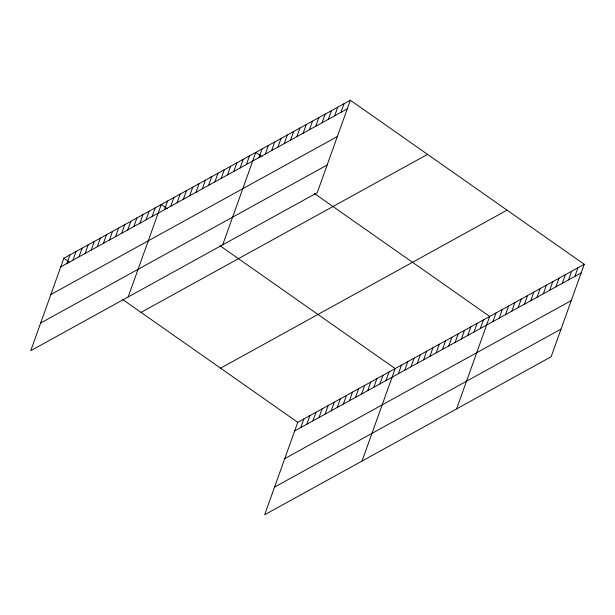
<?xml version="1.0" encoding="UTF-8"?>
<svg xmlns="http://www.w3.org/2000/svg" width="615" height="615" viewBox="0 0 615 615"><rect width="100%" height="100%" fill="white"/><g stroke="black" fill="none" stroke-linecap="round" stroke-linejoin="round"><path stroke-width="0.92" d="M350.35 100.23L63.852 258.254L30.75 350.704L317.248 192.679L350.35 100.23L584.25 264.296L551.148 356.746L264.65 514.77L297.752 422.321L584.25 264.296M66.85 263.528L69.941 254.902M72.939 260.168L76.029 251.543M79.028 256.809L82.118 248.183M85.116 253.457L88.206 244.824M91.205 250.097L94.295 241.464M97.293 246.738L100.376 238.113M103.382 243.379L106.464 234.753M109.47 240.019L112.553 231.394M115.551 236.66L118.641 228.034M121.639 233.308L124.73 224.675M127.728 229.949L130.818 221.315M133.816 226.589L136.907 217.964M139.905 223.23L142.995 214.604M145.993 219.87L149.084 211.245M152.082 216.518L155.172 207.885M128.158 296.976L161.261 204.526L167.434 208.862M164.474 209.677L167.564 201.051M170.778 206.202L173.868 197.576M177.082 202.727L180.172 194.102M183.385 199.252L186.476 190.619M189.689 195.778L192.772 187.145M195.985 192.295L199.076 183.67M202.289 188.82L205.379 180.195M208.593 185.346L211.683 176.713M214.896 181.871L217.987 173.238M221.2 178.388L224.291 169.763M227.504 174.914L230.594 166.288M233.808 171.439L236.898 162.814M240.111 167.964L243.202 159.331M246.415 164.482L249.498 155.856M222.707 244.824L255.802 152.382L261.982 156.71M259.015 157.532L262.105 148.907M265.319 154.058L268.409 145.424M271.622 150.575L274.713 141.95M277.926 147.1L281.017 138.475M284.23 143.626L287.32 135M290.534 140.151L293.624 131.518M296.837 136.668L299.928 128.043M303.141 133.194L306.232 124.568M309.445 129.719L312.528 121.094M315.741 126.244L318.831 117.611M322.045 122.769L325.135 114.136M328.349 119.287L331.439 110.662M334.652 115.812L337.743 107.187M340.956 112.337L344.046 103.704M300.75 427.594L303.841 418.961M306.839 424.235L309.929 415.602M312.927 420.875L316.018 412.25M319.016 417.516L322.106 408.89M325.104 414.156L328.195 405.531M331.193 410.797L334.283 402.172M337.281 407.445L340.372 398.812M343.37 404.086L346.46 395.46M349.458 400.726L352.541 392.101M355.547 397.367L358.63 388.742M361.635 394.007L364.718 385.382M367.716 390.656L370.807 382.023M373.805 387.296L376.895 378.663M379.893 383.937L382.984 375.311M385.982 380.577L389.072 371.952M362.058 461.042L395.161 368.593L219.924 245.677M398.374 373.743L401.464 365.118M404.678 370.268L407.768 361.635M410.981 366.794L414.072 358.161M417.285 363.311L420.376 354.686M423.589 359.837L426.679 351.211M429.893 356.362L432.975 347.736M436.196 352.887L439.279 344.254M442.493 349.405L445.583 340.779M448.796 345.93L451.887 337.304M455.1 342.455L458.19 333.83M461.404 338.98L464.494 330.347M467.707 335.498L470.798 326.873M474.011 332.023L477.102 323.398M480.315 328.548L483.405 319.923M456.607 408.89L489.709 316.441L314.465 193.525M492.923 321.591L496.005 312.966M499.219 318.116L502.309 309.491M505.522 314.642L508.613 306.016M511.826 311.167L514.916 302.534M518.13 307.692L521.22 299.059M524.434 304.21L527.524 295.584M530.737 300.735L533.828 292.11M537.041 297.26L540.131 288.627M543.345 293.786L546.435 285.152M549.649 290.303L552.739 281.678M555.952 286.828L559.035 278.203M562.248 283.354L565.339 274.728M568.552 279.879L571.643 271.246M574.856 276.396L577.946 267.771M60.762 266.887L347.26 108.863M50.861 294.547L337.358 136.522M40.652 323.044L327.149 165.02M141.035 312.397L427.533 154.373M220.562 368.177L507.06 210.153M294.662 430.946L581.16 272.922M284.76 458.613L571.258 300.581M274.551 487.111L561.049 329.079M63.852 258.254L69.257 262.044M122.516 299.405L297.752 422.321"/></g></svg>
